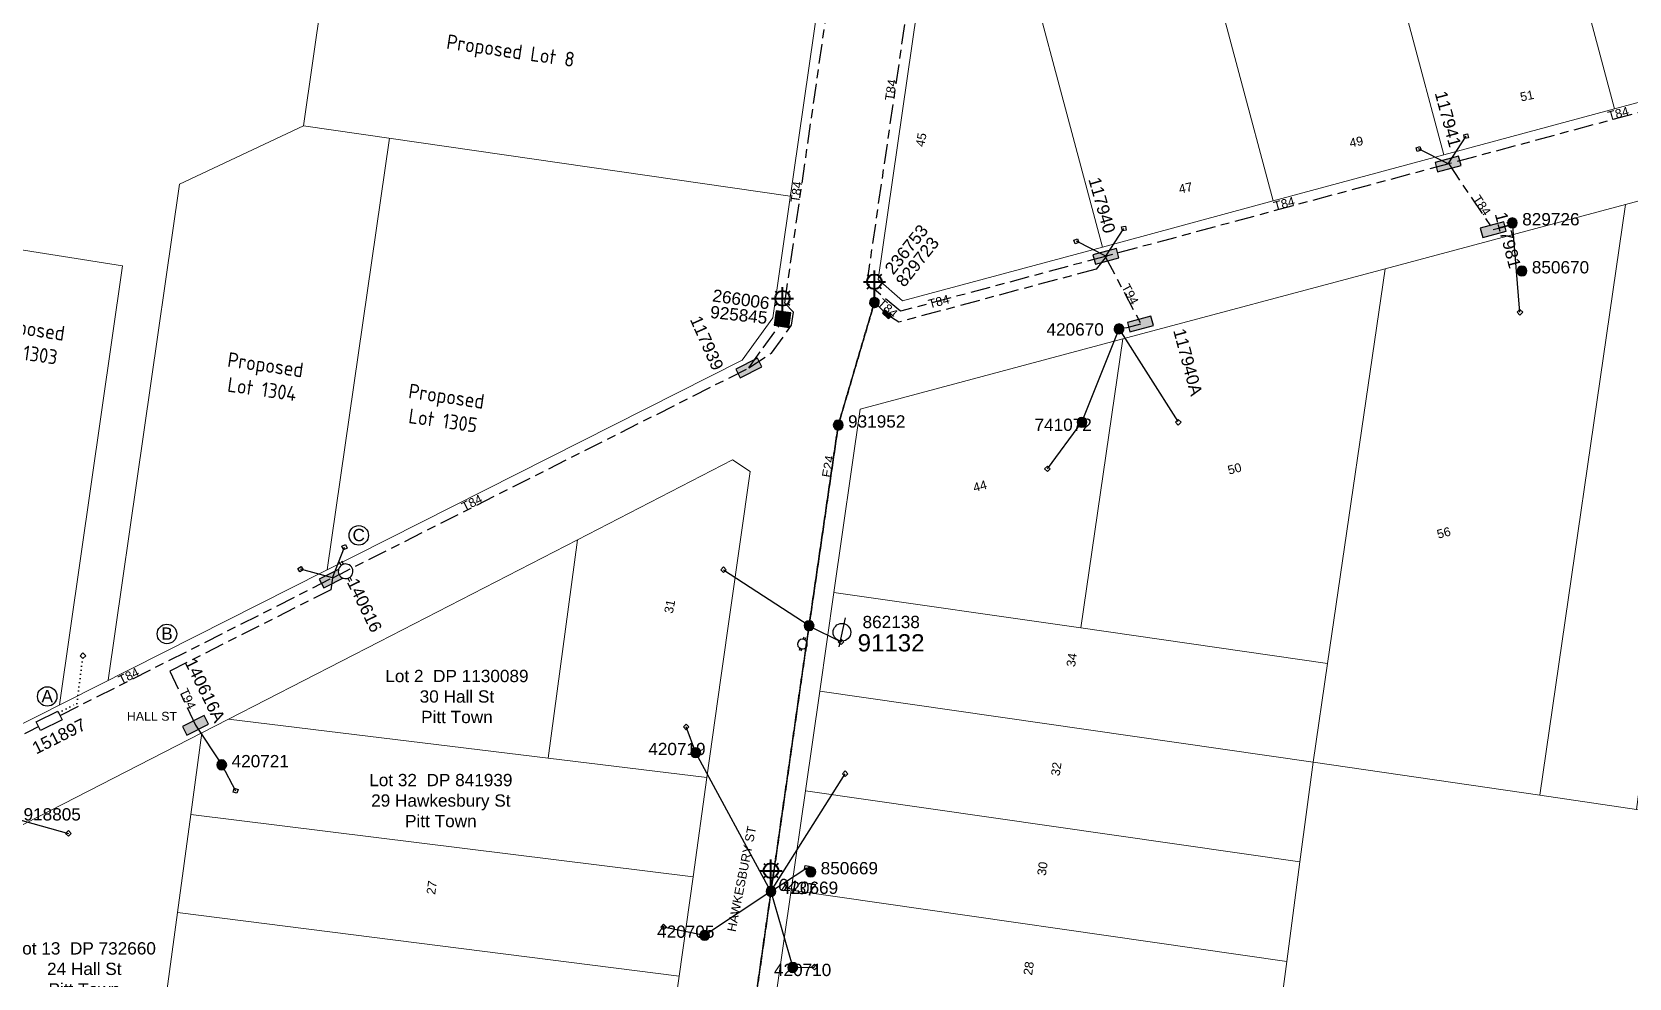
# Model space of a CAD drawing. Header units: metres. Extents: x 300152 to 302458, y 6282738 to 6284604.
# Drawn here: x 301453.7 to 301778.4, y 6283219.3 to 6283411.7 of the extents above; entities that cross this region are included whole.
import ezdxf
from ezdxf.enums import TextEntityAlignment as Align

# ---------------------------------------------------------------- set-up
doc = ezdxf.new("R2010")
doc.units = ezdxf.units.M
for name, pattern in [('Cable Exist OH', [1, 1, 0]), ('Cable Exist UG', [8.2, 4, -1.2, 1.8, -1.2]), ('DOTX2', [0.5, 0, -0.5])]:
    doc.linetypes.add(name, pattern=pattern)
doc.layers.get('0').update_dxf_attribs({"color": 6})
for name, color, linetype, lineweight in [('Cadastre Developer_SP_NEW', 2, 'Continuous', 5), ('Cadastre Land Parcels_SP_EXT', 9, 'Continuous', 5), ('Cadastre Roads_SP_EXT', 9, 'Continuous', 5)]:
    doc.layers.add(name, color=color, linetype=linetype, lineweight=lineweight)
for name, color, linetype in [('Equip_LV_EXT', 7, 'Continuous'), ('Equip_LV_NEW', 2, 'Continuous'), ('Equip_SP_HV_EXT', 7, 'Continuous'), ('Equip_SP_LV_EXT', 7, 'Continuous'), ('Equip_SP_SL_EXT', 7, 'Continuous'), ('Mains_LV_EXT', 7, 'Continuous'), ('Mains_LV_SL_EXT', 7, 'Continuous'), ('Mains_SL_EXT', 7, 'Continuous'), ('Notes', 7, 'Continuous'), ('Services_SP_EXT', 7, 'Continuous'), ('Services_SP_NEW', 2, 'Continuous'), ('SupportsOH_SP_TR_HV_LV_SL_EXT', 7, 'Continuous'), ('SupportsUG_SP_LV_EXT', 7, 'Continuous'), ('SupportsUG_SP_LV_SL_EXT', 7, 'Continuous')]:
    doc.layers.add(name, color=color, linetype=linetype)
doc.styles.add('ARIAL', font='arial.ttf', dxfattribs={"height": 2})
doc.styles.add('COLUMN_LABEL', font='arial.ttf')
doc.styles.add('HVSW_LABEL', font='arial.ttf')
doc.styles.add('iecARIAL', font='arial.ttf', dxfattribs={"height": 2})
doc.styles.add('LotNum', font='isocp.shx', dxfattribs={"height": 1.8})
doc.styles.add('POLE_LABEL', font='arial.ttf')
doc.styles.get("Standard").update_dxf_attribs({"font": 'arial.ttf'})
doc.linetypes.add('Cable o', pattern='A,5.25,-0.1,["o",Standard,S=2,R=0,X=1.2,Y=-0.7],-4', length=9.35)

# ---------------------------------------------------------------- blocks, each defined once
blk = doc.blocks.new('COLUMN_EXT')
blk.add_hatch(color=256).paths.add_polyline_path([(-1.49, 1.48), (-1.49, -1.49), (1.48, -1.49), (1.48, 1.48)])
blk.add_lwpolyline([(-1.49, -1.49), (1.48, -1.49), (1.48, 1.48), (-1.49, 1.48)], close=True)
for tag, height, style, flags, p in [('ASSET_NUM', 2.5, 'COLUMN_LABEL', 8, (2, 2)), ('STRUCTURE_PLANT_NUMBER', 0.2, 'POLE_LABEL', 9, (1.81, 0.03)), ('STREET_CODE', 0.2, 'COLUMN_LABEL', 9, (1.81, -0.2))]:
    blk.add_attdef(tag, text='', height=height, dxfattribs=dict(style=style, flags=flags)).set_placement(p, align=Align.MIDDLE_LEFT)
at = {"flags": 1}
blk.add_attdef('Z', (1.81, -2.35), '', height=0.2, dxfattribs=at)
at = {"flags": 9}
for tag, p in [('COLUMN_TYPE', (1.81, -0.4)), ('OWNED_BY', (1.81, -0.6)), ('STATE', (1.81, -0.8)), ('USAGE', (1.81, -1)), ('STREETNAME', (1.81, -1.6)), ('SUBURB', (1.81, -1.8)), ('LEGEND', (1.81, -1.2)), ('LOCATION', (1.81, -1.4)), ('NOTES', (1.81, -2))]:
    blk.add_attdef(tag, text='', height=0.2, dxfattribs=at).set_placement(p, align=Align.MIDDLE_LEFT)
blk = doc.blocks.new('PILLAR_EXT')
blk.add_hatch(color=256).paths.add_polyline_path([(-2.475, 0.99), (-2.475, -0.99), (2.475, -0.99), (2.475, 0.99)])
blk.add_lwpolyline([(-2.475, -0.99), (2.475, -0.99), (2.475, 0.99), (-2.475, 0.99)], close=True)
at = {"style": 'iecARIAL', "flags": 8}
blk.add_attdef('ASSET_NUM', (1.5, 3.5), '', height=2.5, dxfattribs=at)
for tag, p, flags in [('OWNED_BY', (0, -0.2), 9), ('STATE', (0, -0.4), 9), ('SUPPORT_TYPE', (0, -0.6), 9), ('STREETNAME', (0, -1.8), 9), ('SUBURB', (0, -2), 1), ('USAGE', (0, -0.8), 9), ('LEGEND', (0, -1), 9), ('LOCATION', (0, -1.2), 9), ('NOTES', (0, -1.4), 9), ('PARENT', (0, -1.6), 9)]:
    blk.add_attdef(tag, p, '', height=0.2, dxfattribs=dict(flags=flags))
blk = doc.blocks.new('LV_OH_LINKS_OPEN_EXT')
for p, q in [((-0.17, 4.97), (-0.17, 5.46)), ((0.17, 4.97), (0.17, 5.46)), ((-0.17, 3), (-0.17, 2.5)), ((0.17, 3), (0.17, 2.5))]:
    blk.add_line(p, q)
blk.add_lwpolyline([(0, 2.99, 1), (0, 4.98, 1)], format="xyb", close=True)
at = {"flags": 9}
for tag, p in [('ACTUAL_STATUS', (0, 0)), ('CONSTRUCTED_VOLTAGE', (0, -0.2)), ('OPERATING_VOLTAGE', (0, -0.6)), ('ORIENTATION', (0, -0.8)), ('OWNED_BY', (0, -1)), ('STATE', (0, -1.2)), ('SWITCH_TYPE', (0, -1.4)), ('NO_PHASES', (0, -0.4)), ('USAGE', (0, -1.6)), ('LEGEND', (0, -1.8)), ('NOTES', (0, -2))]:
    blk.add_attdef(tag, text='', height=0.2, dxfattribs=at).set_placement(p, align=Align.MIDDLE_LEFT)
at = {"flags": 1}
blk.add_attdef('Z', (0, 0), '', height=0.2, dxfattribs=at)
blk = doc.blocks.new('SL_LANTERN_EXT')
at = {"lineweight": 40}
for p, q in [((-2.25, 4.22), (2.25, 4.22)), ((-1.46, 5.68), (-1.06, 5.28)), ((0, 1.97), (0, 6.47)), ((1.46, 5.68), (1.06, 5.28)), ((-1.46, 2.76), (-1.06, 3.16)), ((0, 0), (0, 2.72)), ((1.46, 2.76), (1.06, 3.16))]:
    blk.add_line(p, q, dxfattribs=at)
blk.add_circle((0, 4.22), 1.5, dxfattribs=at)
at = {"style": 'iecARIAL', "flags": 8}
blk.add_attdef('ASSET_NUM', (1.5, 1.5), '', height=2.5, dxfattribs=at)
for tag, p, height, flags in [('OPERATING_VOLTAGE', (0.98, -1.65), 0.2, 9), ('ORIENTATION', (0.98, -1.85), 0.2, 9), ('OWNED_BY', (0.98, -2.05), 0.2, 9), ('STATE', (0.98, -2.25), 0.2, 9), ('CONSTRUCTED_VOLTAGE', (0.98, -0.65), 0.2, 9), ('CONTROL_TYPE', (0.98, -0.85), 0.2, 9), ('LANTERN_PURPOSE', (0.98, -1.05), 0.2, 9), ('LANTERN_TYPE', (0.98, -1.25), 0.2, 9), ('NO_PHASES', (0.98, -1.45), 0.2, 9), ('USAGE', (0.98, -2.45), 0.2, 9), ('CEXIST', (0.98, -2.65), 0.2, 9), ('CNEW', (0.98, -2.85), 0.2, 9), ('CNUMBER', (0.98, -3.05), 0.2, 9), ('CREMOVE', (0.98, -3.25), 0.2, 9), ('LNUMBER', (2.18, -3.25), 2.5, 8), ('CREPLACE', (0.98, -3.45), 0.2, 9), ('LKINGHEIGHT', (0.98, -3.65), 0.2, 9), ('LBRACKET', (0.98, -3.85), 0.2, 9), ('LBRACKETVOCAB', (0.98, -4.05), 0.2, 9), ('LCATEGORY', (0.98, -4.25), 0.2, 9), ('LCHARGE1', (0.98, -4.45), 0.2, 9), ('LCHARGE1PERCENT', (0.98, -4.65), 0.2, 9), ('LCHARGE2', (0.98, -4.85), 0.2, 9), ('LCHARGE2PERCENT', (0.98, -5.05), 0.2, 9), ('LCHARGE3', (0.98, -5.25), 0.2, 9), ('LCHARGE3PERCENT', (0.98, -5.45), 0.2, 9), ('LEXIST', (0.98, -5.65), 0.2, 9), ('LLAMP', (0.98, -5.85), 0.2, 9), ('LLAMPVOCAB', (0.98, -6.05), 0.2, 9), ('LMAST', (0.98, -6.25), 0.2, 9), ('LMASTVOCAB', (0.98, -6.45), 0.2, 9), ('LNEW', (0.98, -6.65), 0.2, 9), ('STREETNAME', (0.98, -9.25), 0.2, 9), ('SUBURB', (0.98, -9.45), 0.2, 1), ('LANTNUMBER', (0.98, -6.85), 0.2, 9), ('LOUTREACH', (0.98, -7.25), 0.2, 9), ('LOUTREACHVOCAB', (0.98, -7.45), 0.2, 9), ('LRATECODE', (0.98, -7.65), 0.2, 9), ('LREMOVE', (0.98, -7.85), 0.2, 9), ('LREPLACE', (0.98, -8.05), 0.2, 9), ('LTYPE', (0.98, -8.25), 0.2, 9), ('LTYPEVOCAB', (0.98, -8.45), 0.2, 9), ('LEGEND', (0.98, -8.65), 0.2, 9), ('LOCATION', (0.98, -8.85), 0.2, 9), ('NOTES', (0.98, -9.05), 0.2, 9)]:
    blk.add_attdef(tag, p, '', height=height, dxfattribs=dict(flags=flags))
blk = doc.blocks.new('CCP_EXT')
blk.add_wipeout([(0, 0.57), (0.57, 0), (0, -0.57), (-0.57, 0)])
blk.add_lwpolyline([(-0.57, 0), (0, 0.57), (0.57, 0), (0, -0.57), (-0.57, 0)])
at = {"flags": 1}
blk.add_attdef('Z', (0, 0), '', height=0.2, dxfattribs=at)
at = {"flags": 9}
for tag, p in [('CCP_TYPE', (0, 0)), ('CONSTRUCTED_VOLTAGE', (0, -0.2)), ('OPERATING_VOLTAGE', (0, -0.6)), ('ORIENTATION', (0, -0.8)), ('OWNED_BY', (0, -1)), ('STATE', (0, -1.8)), ('NO_PHASES', (0, -0.4)), ('USAGE', (0, -1.2)), ('LEGEND', (0, -1.4)), ('LIFE_SUPPORT', (0, -1.6)), ('NOTES', (0, -2))]:
    blk.add_attdef(tag, text='', height=0.2, dxfattribs=at).set_placement(p, align=Align.MIDDLE_LEFT)
blk = doc.blocks.new('POLE_EXT')
blk.add_hatch(color=256).paths.add_polyline_path([(-1, 0, 1), (1, 0, 1)])
blk.add_lwpolyline([(-1, 0, 1), (1, 0, 1)], format="xyb", close=True)
for tag, height, flags, p in [('pNumber', 2.5, 8, (-17.84, 2.07)), ('OWNED_BY', 0.2, 9, (1.35, -0.4)), ('SPECIAL_USE', 0.2, 9, (1.35, -0.8)), ('STATE', 0.2, 9, (1.35, -1)), ('cLV', 0.2, 9, (1.35, -1.4)), ('hDepth', 0.2, 9, (1.35, -1.6)), ('hDia', 0.2, 9, (1.35, -1.8)), ('cHV', 0.2, 9, (1.35, -2)), ('PARENT', 0.2, 9, (1.35, -0.6)), ('USAGE', 0.2, 9, (1.35, -1.2)), ('LBRACKET', 0.2, 9, (1.35, -2.2)), ('LExisting', 0.2, 9, (1.35, -2.4)), ('LANTNUMBER', 0.2, 9, (1.35, -2.6)), ('LOther', 0.2, 9, (1.35, -2.8)), ('LRemove', 0.2, 9, (1.35, -3)), ('LEGEND', 0.2, 9, (1.35, -3.2)), ('cLinedev', 0.2, 9, (1.35, -3.4)), ('pExisting', 0.2, 9, (1.35, -3.8)), ('pFooting', 0.2, 9, (1.35, -4.4)), ('pNew', 0.2, 9, (1.35, -4.6)), ('pRelocate', 0.2, 9, (1.35, -5)), ('pRemove', 0.2, 9, (1.35, -5.2)), ('pReplace', 0.2, 9, (1.35, -5.4)), ('pStay', 0.2, 9, (1.35, -5.6)), ('pType', 0.2, 9, (1.35, -5.8)), ('cspan', 0.2, 9, (1.35, -6)), ('STREETNAME', 0.2, 9, (1.35, -6.2)), ('SUBURB', 0.2, 9, (1.35, -6.4)), ('LOCATION', 0.2, 9, (1.35, -3.6)), ('PFNUMBER', 0.2, 9, (1.35, -4)), ('NEWPFNUMBER', 0.2, 9, (1.35, -4.2)), ('OPERATED_BY', 0.2, 9, (1.36, -7.01)), ('NOTES', 0.2, 9, (1.35, -6.6)), ('MAINTAINED_BY', 0.2, 9, (1.36, -6.81))]:
    blk.add_attdef(tag, text='', height=height, dxfattribs=dict(flags=flags)).set_placement(p, align=Align.MIDDLE_LEFT)
at = {"style": 'POLE_LABEL'}
for tag, height, flags, p in [('ASSET_NUM', 2.5, 8, (2, 2)), ('STRUCTURE_PLANT_NUMBER', 0.2, 9, (1.35, 0.03)), ('STREET_CODE', 0.2, 9, (1.35, -0.2))]:
    blk.add_attdef(tag, text='', height=height, dxfattribs=dict(at, flags=flags)).set_placement(p, align=Align.MIDDLE_LEFT)
at = {"flags": 1}
blk.add_attdef('Z', (1.35, -7.33), '', height=0.2, dxfattribs=at)
blk = doc.blocks.new('LV_STJ_EXT')
h = blk.add_hatch(color=256)
edge = h.paths.add_edge_path()
edge.add_ellipse((-0.59, 0.13), major_axis=(0.226, 0.226), ratio=1, start_angle=45, end_angle=135)
edge.add_line((-0.91, 0.13), (-0.91, -0.13))
edge.add_ellipse((-0.59, -0.13), major_axis=(0.226, 0.226), ratio=1, start_angle=135, end_angle=225)
edge.add_line((-0.59, -0.45), (0.59, -0.45))
edge.add_ellipse((0.59, -0.13), major_axis=(-0.226, 0.226), ratio=1, start_angle=135, end_angle=225)
edge.add_line((0.91, -0.13), (0.91, 0.13))
edge.add_ellipse((0.59, 0.13), major_axis=(-0.226, 0.226), ratio=1, start_angle=225, end_angle=315)
edge.add_line((0.59, 0.45), (-0.59, 0.45))
blk.add_lwpolyline([(-0.91, 0.13), (-0.91, -0.13, 0.414214), (-0.59, -0.45), (0.59, -0.45, 0.414214), (0.91, -0.13), (0.91, 0.13, 0.414214), (0.59, 0.45), (-0.59, 0.45, 0.414214)], format="xyb", close=True)
at = {"flags": 1}
blk.add_attdef('Z', (0, 0), '', height=0.2, dxfattribs=at)
at = {"flags": 9}
for tag, p in [('ORIENTATION', (0, 0)), ('USAGE', (0, -0.2)), ('LEGEND', (0, -0.4)), ('NOTES', (0, -0.6))]:
    blk.add_attdef(tag, text='', height=0.2, dxfattribs=at).set_placement(p, align=Align.MIDDLE_LEFT)
blk = doc.blocks.new('LV_UG_LINKS_OPEN_EXT')
for p, q in [((-0.25, 1.47), (-0.25, 2.22)), ((0.25, 1.47), (0.25, 2.22)), ((-0.25, -1.47), (-0.25, -2.22)), ((0.25, -1.47), (0.25, -2.22))]:
    blk.add_line(p, q)
at = {"flags": 9}
for tag, p in [('ACTUAL_STATUS', (0, 0)), ('CONSTRUCTED_VOLTAGE', (0, -0.2)), ('OPERATING_VOLTAGE', (0, -0.6)), ('ORIENTATION', (0, -0.8)), ('STATE', (0, -1)), ('SWITCH_TYPE', (0, -1.2)), ('NO_PHASES', (0, -0.4)), ('USAGE', (0, -1.4)), ('NOTES', (0, -1.6))]:
    blk.add_attdef(tag, text='', height=0.2, dxfattribs=at).set_placement(p, align=Align.MIDDLE_LEFT)
at = {"flags": 1}
blk.add_attdef('Z', (0, 0), '', height=0.2, dxfattribs=at)
blk.add_wipeout([(-0.25, 1.47), (-0.43, 1.43), (-0.61, 1.36), (-0.77, 1.28), (-0.93, 1.17), (-1.07, 1.05), (-1.19, 0.9), (-1.29, 0.75), (-1.38, 0.58), (-1.44, 0.4), (-1.48, 0.22), (-1.49, 0.03), (-1.49, -0.16), (-1.45, -0.34), (-1.4, -0.52), (-1.32, -0.69), (-1.23, -0.85), (-1.11, -1), (-0.98, -1.13), (-0.83, -1.24), (-0.66, -1.34), (-0.49, -1.41), (-0.31, -1.46), (-0.13, -1.49), (0.06, -1.49), (0.25, -1.47), (0.43, -1.43), (0.61, -1.36), (0.77, -1.28), (0.93, -1.17), (1.07, -1.05), (1.19, -0.9), (1.29, -0.75), (1.38, -0.58), (1.44, -0.4), (1.48, -0.22), (1.49, -0.03), (1.49, 0.16), (1.45, 0.34), (1.4, 0.52), (1.32, 0.69), (1.23, 0.85), (1.11, 1), (0.98, 1.13), (0.83, 1.24), (0.66, 1.34), (0.49, 1.41), (0.31, 1.46), (0.13, 1.49), (-0.06, 1.49)])
blk.add_lwpolyline([(0, -1.49, 1), (0, 1.49, 1)], format="xyb", close=True)
blk = doc.blocks.new('HV_ABS_CLOSED_EXT')
blk.add_line((-3, 6.87), (3, 6.87))
blk.add_circle((0, 6.87), 1.8)
at = {"style": 'HVSW_LABEL'}
for tag, height, flags, p in [('ASSET_NUM', 3.5, 8, (2, 2)), ('STREET_CODE', 0.2, 9, (0, -0.2))]:
    blk.add_attdef(tag, text='', height=height, dxfattribs=dict(at, flags=flags)).set_placement(p, align=Align.MIDDLE_LEFT)
at = {"flags": 1}
blk.add_attdef('Z', (0, 0), '', height=0.2, dxfattribs=at)
at = {"flags": 9}
for tag, p in [('ACTUAL_STATUS', (0, -0.4)), ('CONSTRUCTED_VOLTAGE', (0, -0.6)), ('OPERATING_VOLTAGE', (0, -1)), ('ORIENTATION', (0, -1.2)), ('OWNED_BY', (0, -1.4)), ('STATE', (0, -1.6)), ('SWITCH_TYPE', (0, -1.8)), ('STREETNAME', (0, -2.6)), ('SUBURB', (0, -2.8)), ('NO_PHASES', (0, -0.8)), ('USAGE', (0, -2)), ('LEGEND', (0, -2.2)), ('LOCATION', (0, -2.4)), ('NOTES', (0, -3))]:
    blk.add_attdef(tag, text='', height=0.2, dxfattribs=at).set_placement(p, align=Align.MIDDLE_LEFT)
blk = doc.blocks.new('*U160')
blk.add_wipeout([(-2.47, 3), (2.47, 3), (2.47, 1.02), (-2.47, 1.02)])
at = {"lineweight": -3}
blk.add_lwpolyline([(-2.47, 3), (2.47, 3), (2.47, 1.02), (-2.47, 1.02)], close=True, dxfattribs=at)
for tag, height, flags, p in [('ASSET_NUM', 2.5, 8, (2, 4)), ('STREET_CODE', 0.2, 9, (1.5, 2)), ('OWNED_BY', 0.2, 9, (1.5, 1.8)), ('OPERATED_BY', 0.2, 9, (1.5, 1.6)), ('STATE', 0.2, 9, (1.5, 1.2)), ('SUPPORT_TYPE', 0.2, 9, (1.5, 1)), ('SUBURB', 0.2, 9, (1.5, 0.2)), ('STREETNAME', 0.2, 9, (1.5, 0)), ('MAINTAINED_BY', 0.2, 9, (1.5, 1.4)), ('USAGE', 0.2, 9, (1.5, 0.8)), ('LEGEND', 0.2, 9, (1.5, 0.6)), ('PARENT', 0.2, 9, (1.5, 0.4)), ('Z', 0.2, 1, (1.5, -0.6)), ('LOCATION', 0.2, 9, (1.5, -0.2)), ('NOTES', 0.2, 9, (1.5, -0.4))]:
    blk.add_attdef(tag, text='', height=height, dxfattribs=dict(flags=flags)).set_placement(p, align=Align.MIDDLE_LEFT)
blk = doc.blocks.new('CCP_NEW')
at = {"flags": 1}
blk.add_attdef('Z', text='', height=0.2, dxfattribs=at).set_placement((1.5, -2.4), align=Align.MIDDLE_LEFT)
blk.add_wipeout([(0, 0.57), (0.57, 0), (0, -0.57), (-0.57, 0)])
blk.add_lwpolyline([(-0.57, 0), (0, 0.57), (0.57, 0), (0, -0.57), (-0.57, 0)])
at = {"flags": 9}
for tag, p in [('CCP_TYPE', (1.5, 0)), ('ORIENTATION', (1.5, -0.2)), ('STATE', (1.5, -1)), ('OWNED_BY', (1.5, -1.2)), ('OPERATED_BY', (1.5, -1.4)), ('OPERATING_VOLTAGE', (1.5, -1.8)), ('CONSTRUCTED_VOLTAGE', (1.5, -2)), ('USAGE', (1.5, -0.4)), ('LEGEND', (1.5, -0.6)), ('LIFE_SUPPORT', (1.5, -0.8)), ('MAINTAINED_BY', (1.5, -1.6)), ('NUMBER_OF_PHASES', (1.5, -2.2))]:
    blk.add_attdef(tag, text='', height=0.2, dxfattribs=at).set_placement(p, align=Align.MIDDLE_LEFT)

msp = doc.modelspace()

# ---------------------------------------------------------------- linework, layer by layer
at = {"layer": 'Cadastre Developer_SP_NEW', "color": 2}
for p, q in [((301514.61, 6283432.17), (301508.91, 6283392.58)), ((301483.74, 6283380.71), (301508.91, 6283392.58)), ((301508.91, 6283392.58), (301607.89, 6283378.33)), ((301483.74, 6283380.71), (301469.22, 6283279.85)), ((301472.16, 6283364.13), (301433.28, 6283370.23)), ((301472.16, 6283364.13), (301459.31, 6283274.85))]:
    msp.add_line(p, q, dxfattribs=at)
at = {"layer": 'Cadastre Land Parcels_SP_EXT', "linetype": 'Continuous'}
for points in [[(301795.35, 6283401.41), (301801.57, 6283403.09), (301810.19, 6283405.42), (301795.49, 6283459.79), (301790.66, 6283458.48), (301761.9, 6283450.66), (301760.93, 6283450.39), (301775.49, 6283396.05), (301795.35, 6283401.41)], [(301775.49, 6283396.05), (301760.93, 6283450.39), (301733.63, 6283443.01), (301726.23, 6283441.01), (301740.78, 6283386.69), (301775.49, 6283396.05)], [(301740.78, 6283386.69), (301726.23, 6283441.01), (301704.9, 6283435.23), (301691.53, 6283431.62), (301706.08, 6283377.33), (301740.78, 6283386.69)], [(301706.08, 6283377.33), (301691.53, 6283431.62), (301656.84, 6283422.23), (301671.37, 6283367.96), (301706.08, 6283377.33)], [(301671.37, 6283367.96), (301656.84, 6283422.23), (301633.6, 6283415.84), (301625.76, 6283361.36), (301630.69, 6283356.99), (301671.37, 6283367.96)], [(301779.9, 6283253.58), (301796.87, 6283381.75), (301777.71, 6283376.61), (301760.27, 6283256.46), (301779.9, 6283253.58)], [(301760.27, 6283256.46), (301777.71, 6283376.61), (301728.84, 6283363.55), (301717.13, 6283283.28), (301714.21, 6283263.21), (301760.27, 6283256.46)], [(301717.13, 6283283.28), (301728.84, 6283363.55), (301675.49, 6283349.26), (301666.95, 6283290.51), (301717.13, 6283283.28)], [(301666.95, 6283290.51), (301675.49, 6283349.26), (301622.12, 6283334.95), (301616.76, 6283297.73), (301666.95, 6283290.51)], [(301593.8, 6283280.32), (301599.75, 6283322.28), (301596.17, 6283324.66), (301564.6, 6283308.43), (301558.69, 6283264.04), (301590.94, 6283260.11), (301593.8, 6283280.32)], [(301564.6, 6283308.43), (301524.3, 6283287.7), (301493.66, 6283271.95), (301558.69, 6283264.04), (301564.6, 6283308.43)], [(301666.95, 6283290.51), (301616.76, 6283297.73), (301613.87, 6283277.65), (301714.21, 6283263.21), (301717.13, 6283283.28), (301666.95, 6283290.51)], [(301714.21, 6283263.21), (301613.87, 6283277.65), (301610.96, 6283257.4), (301711.52, 6283242.92), (301714.21, 6283263.21)], [(301590.94, 6283260.11), (301558.69, 6283264.04), (301493.66, 6283271.95), (301488.28, 6283269.18), (301486.01, 6283252.54), (301588.15, 6283239.9), (301590.94, 6283260.11)], [(301469.68, 6283132.87), (301472.41, 6283152.82), (301477.85, 6283192.71), (301480.57, 6283212.66), (301483.29, 6283232.6), (301486.01, 6283252.54), (301488.28, 6283269.18), (301449.82, 6283249.44), (301445.01, 6283246.98), (301426.79, 6283118.7), (301431.22, 6283118.07), (301467, 6283112.99), (301469.68, 6283132.87)], [(301760.27, 6283256.46), (301714.21, 6283263.21), (301711.52, 6283242.92), (301708.83, 6283222.65), (301706.15, 6283202.37), (301703.47, 6283182.09), (301700.79, 6283161.81), (301698.11, 6283141.54), (301834.88, 6283121.91), (301845.23, 6283244.01), (301779.9, 6283253.58), (301760.27, 6283256.46)], [(301711.52, 6283242.92), (301610.96, 6283257.4), (301608.04, 6283237.14), (301708.83, 6283222.65), (301711.52, 6283242.92)], [(301588.15, 6283239.9), (301486.01, 6283252.54), (301483.29, 6283232.6), (301585.29, 6283219.69), (301588.15, 6283239.9)], [(301708.83, 6283222.65), (301608.04, 6283237.14), (301605.13, 6283216.89), (301706.15, 6283202.37), (301708.83, 6283222.65)], [(301585.29, 6283219.69), (301483.29, 6283232.6), (301480.57, 6283212.66), (301582.43, 6283199.48), (301585.29, 6283219.69)]]:
    msp.add_lwpolyline(points, close=True, dxfattribs=at)
at = {"layer": 'Mains_LV_EXT', "linetype": 'Cable Exist UG'}
for points in [[(301599.46, 6283343.37), (301604.09, 6283346.39), (301604.09, 6283346.39), (301608.15, 6283352.05), (301608.54, 6283354.73), (301606.78, 6283356.57), (301606.78, 6283356.57), (301615.3, 6283415.74), (301617.41, 6283416.34), (301617.41, 6283416.34), (301623.08, 6283455.78), (301621.3, 6283457.33)], [(301741.75, 6283384.88), (301750.74, 6283371.48)], [(301672.21, 6283366.12), (301670.09, 6283363.47), (301670.09, 6283363.47), (301629.97, 6283352.7), (301627.51, 6283354.26)], [(301671.9, 6283366.03), (301679.19, 6283352.32)], [(301625, 6283356.68), (301625.85, 6283355.93), (301625.85, 6283355.93), (301627.51, 6283354.26)]]:
    msp.add_lwpolyline(points, dxfattribs=at)
at = {"layer": 'Mains_LV_EXT', "linetype": 'Cable Exist OH'}
for points in [[(301611.72, 6283290.97), (301617.64, 6283331.74), (301625, 6283356.68)], [(301596.56, 6283185.04), (301603.97, 6283236.91)]]:
    msp.add_lwpolyline(points, dxfattribs=at)
at = {"layer": 'Mains_LV_SL_EXT', "linetype": 'Cable Exist UG'}
msp.add_lwpolyline([(301599.46, 6283343.37), (301602.4, 6283347.47), (301602.4, 6283347.47), (301606.24, 6283352.81), (301606.31, 6283353.3)], dxfattribs=at)
at = {"layer": 'Mains_SL_EXT', "linetype": 'Cable Exist OH'}
msp.add_lwpolyline([(301603.97, 6283236.91), (301596.56, 6283185.04), (301590.14, 6283141.38)], dxfattribs=at)
at = {"layer": 'Notes', "color": 3}
for centre in [(301481.17, 6283289.27), (301456.83, 6283276.57)]:
    msp.add_circle(centre, 1.98, dxfattribs=at)
at = {"layer": 'Services_SP_EXT'}
for points in [[(301750.8, 6283371.49), (301753.31, 6283372.16), (301754.72, 6283372.95)], [(301679.07, 6283352.29), (301676.29, 6283351.55), (301674.68, 6283351.3)], [(301486.98, 6283270.69), (301492.31, 6283262.66)]]:
    msp.add_lwpolyline(points, dxfattribs=at)

# ---------------------------------------------------------------- block references
at = {"layer": 'Equip_LV_EXT', "rotation": 136.6649953299021}
msp.add_blockref('LV_STJ_EXT', (301627.51, 6283354.26), dxfattribs=at)
at = {"layer": 'Equip_SP_LV_EXT', "rotation": 160.0513843032656}
msp.add_blockref('LV_OH_LINKS_OPEN_EXT', (301611.72, 6283290.97), dxfattribs=at)
at = {"layer": 'Equip_SP_SL_EXT'}
ref = msp.add_blockref('SL_LANTERN_EXT', (301625, 6283356.68), dxfattribs=at)
ref.add_attrib('ASSET_NUM', '236753', dxfattribs={"layer": '0', "height": 2.5, "rotation": 51.3874, "style": 'iecARIAL'}).set_placement((301627.85, 6283362.93), align=Align.MIDDLE_LEFT)
ref = msp.add_blockref('SL_LANTERN_EXT', (301606.31, 6283353.3), dxfattribs=at)
ref.add_attrib('ASSET_NUM', '266006', dxfattribs={"layer": '0', "height": 2.5, "rotation": 351.8087, "style": 'iecARIAL'}).set_placement((301603.65, 6283356.5), align=Align.MIDDLE_RIGHT)
ref = msp.add_blockref('SL_LANTERN_EXT', (301603.97, 6283236.91), dxfattribs=at)
ref.add_attrib('ASSET_NUM', '6437', dxfattribs={"layer": '0', "height": 2.5, "rotation": 350.603, "style": 'iecARIAL'}).set_placement((301605.47, 6283238.41), align=Align.MIDDLE_LEFT)
at = {"layer": 'SupportsOH_SP_TR_HV_LV_SL_EXT'}
ref = msp.add_blockref('POLE_EXT', (301754.7, 6283372.86), dxfattribs=at)
ref.add_attrib('ASSET_NUM', '829726', dxfattribs={"layer": '0', "height": 2.5, "style": 'POLE_LABEL'}).set_placement((301756.7, 6283373.61), align=Align.MIDDLE_LEFT)
ref = msp.add_blockref('POLE_EXT', (301625, 6283356.68), dxfattribs=dict(at, rotation=51.60346628835444))
ref.add_attrib('ASSET_NUM', '829723', dxfattribs={"layer": '0', "height": 2.5, "rotation": 51.6035, "style": 'POLE_LABEL'}).set_placement((301631.67, 6283359.15), align=Align.BOTTOM_LEFT)
ref = msp.add_blockref('POLE_EXT', (301756.65, 6283363.09), dxfattribs=at)
ref.add_attrib('ASSET_NUM', '850670', dxfattribs={"layer": '0', "height": 2.5, "style": 'POLE_LABEL'}).set_placement((301758.65, 6283363.84), align=Align.MIDDLE_LEFT)
ref = msp.add_blockref('POLE_EXT', (301674.73, 6283351.31), dxfattribs=dict(at, rotation=0.04501788817599103))
ref.add_attrib('ASSET_NUM', '420670', dxfattribs={"layer": '0', "height": 2.5, "rotation": 0.0603, "style": 'POLE_LABEL'}).set_placement((301671.63, 6283351.21), align=Align.MIDDLE_RIGHT)
ref = msp.add_blockref('POLE_EXT', (301617.64, 6283331.74), dxfattribs=at)
ref.add_attrib('ASSET_NUM', '931952', dxfattribs={"layer": '0', "height": 2.5, "style": 'POLE_LABEL'}).set_placement((301619.64, 6283332.49), align=Align.MIDDLE_LEFT)
ref = msp.add_blockref('POLE_EXT', (301667.2, 6283332.31), dxfattribs=at)
ref.add_attrib('ASSET_NUM', '741072', dxfattribs={"layer": '0', "height": 2.5, "style": 'POLE_LABEL'}).set_placement((301669.2, 6283333.06), align=Align.TOP_RIGHT)
ref = msp.add_blockref('POLE_EXT', (301611.72, 6283290.97), dxfattribs=at)
ref.add_attrib('ASSET_NUM', '862138', dxfattribs={"layer": '0', "height": 2.5, "rotation": 0.0642, "style": 'POLE_LABEL'}).set_placement((301622.59, 6283291.7), align=Align.MIDDLE_LEFT)
ref = msp.add_blockref('POLE_EXT', (301588.68, 6283265.13), dxfattribs=at)
ref.add_attrib('ASSET_NUM', '420719', dxfattribs={"layer": '0', "height": 2.5, "style": 'POLE_LABEL'}).set_placement((301590.68, 6283265.88), align=Align.MIDDLE_RIGHT)
ref = msp.add_blockref('POLE_EXT', (301492.31, 6283262.66), dxfattribs=at)
ref.add_attrib('ASSET_NUM', '420721', dxfattribs={"layer": '0', "height": 2.5, "style": 'POLE_LABEL'}).set_placement((301494.31, 6283263.41), align=Align.MIDDLE_LEFT)
ref = msp.add_blockref('POLE_EXT', (301603.97, 6283236.91), dxfattribs=at)
ref.add_attrib('ASSET_NUM', '420669', dxfattribs={"layer": '0', "height": 2.5, "style": 'POLE_LABEL'}).set_placement((301605.97, 6283237.66), align=Align.MIDDLE_LEFT)
at = {"layer": 'SupportsUG_SP_LV_EXT'}
ref = msp.add_blockref('PILLAR_EXT', (301741.63, 6283384.85), dxfattribs=dict(at, rotation=15.10006819854981))
ref.add_attrib('ASSET_NUM', '117941', dxfattribs={"layer": '0', "height": 2.5, "rotation": 285.1001, "style": 'iecARIAL'}).set_placement((301743.13, 6283388.35), align=Align.MIDDLE_RIGHT)
ref = msp.add_blockref('PILLAR_EXT', (301672.06, 6283366.08), dxfattribs=dict(at, rotation=15.10006819854981))
ref.add_attrib('ASSET_NUM', '117940', dxfattribs={"layer": '0', "height": 2.5, "rotation": 285.9509, "style": 'iecARIAL'}).set_placement((301672.88, 6283370.87), align=Align.MIDDLE_RIGHT)
ref = msp.add_blockref('PILLAR_EXT', (301750.8, 6283371.49), dxfattribs=dict(at, rotation=14.95981855519117))
ref.add_attrib('ASSET_NUM', '117981', dxfattribs={"layer": '0', "height": 2.5, "rotation": 284.9598, "style": 'iecARIAL'}).set_placement((301752.3, 6283374.99), align=Align.MIDDLE_LEFT)
ref = msp.add_blockref('PILLAR_EXT', (301599.46, 6283343.37), dxfattribs=dict(at, rotation=26.66905217211126))
ref.add_attrib('ASSET_NUM', '117939', dxfattribs={"layer": '0', "height": 2.5, "rotation": 293.9418, "style": 'iecARIAL'}).set_placement((301593.3, 6283343.12), align=Align.MIDDLE_RIGHT)
ref = msp.add_blockref('PILLAR_EXT', (301679.07, 6283352.29), dxfattribs=dict(at, rotation=15.00081021141481))
ref.add_attrib('ASSET_NUM', '117940A', dxfattribs={"layer": '0', "height": 2.5, "rotation": 285.0008, "style": 'iecARIAL'}).set_placement((301686.93, 6283351.3), align=Align.MIDDLE_LEFT)
ref = msp.add_blockref('PILLAR_EXT', (301514.8, 6283300.66), dxfattribs=dict(at, rotation=26.6913627623803))
ref.add_attrib('ASSET_NUM', '140616', dxfattribs={"layer": '0', "height": 2.5, "rotation": 295.7837, "style": 'iecARIAL'}).set_placement((301518.82, 6283300.36), align=Align.MIDDLE_LEFT)
ref = msp.add_blockref('PILLAR_EXT', (301486.98, 6283270.69), dxfattribs=dict(at, rotation=207.1620502756974))
ref.add_attrib('ASSET_NUM', '140616A', dxfattribs={"layer": '0', "height": 2.5, "rotation": 296.2449, "style": 'iecARIAL'}).set_placement((301492, 6283271.55), align=Align.MIDDLE_RIGHT)
at = {"layer": 'SupportsUG_SP_LV_SL_EXT'}
ref = msp.add_blockref('COLUMN_EXT', (301606.31, 6283353.3), dxfattribs=dict(at, rotation=81.80868062731116))
ref.add_attrib('ASSET_NUM', '925845', dxfattribs={"layer": '0', "height": 2.5, "rotation": 353.8395, "style": 'COLUMN_LABEL'}).set_placement((301603.36, 6283354.78), align=Align.TOP_RIGHT)

# ---------------------------------------------------------------- texts
at = {"layer": 'Cadastre Developer_SP_NEW', "color": 2, "char_height": 3, "attachment_point": 5, "rotation": 351.8088, "style": 'LotNum'}
for s, insert, width in [('Proposed Lot 8', (301550.98, 6283407.44), 30), ('Proposed\\PLot 1303', (301452.35, 6283348.98), 37.059), ('Proposed\\PLot 1304', (301500.86, 6283341.53), 37.059), ('Proposed\\PLot 1305', (301537.65, 6283335.14), 37.059)]:
    msp.add_mtext(s, dxfattribs=dict(at, insert=insert, width=width))
at = {"layer": 'Cadastre Land Parcels_SP_EXT'}
for s, rotation, p in [('51', 11.721, (301756.48, 6283397.55)), ('45', 78.8441, (301635.09, 6283388.23)), ('49', 11.7186, (301721.77, 6283388.19)), ('47', 11.7196, (301687.07, 6283378.82)), ('50', 15.016, (301697.1, 6283321.65)), ('44', 15.0158, (301645.33, 6283318.11)), ('56', 15.0159, (301739.63, 6283308.62)), ('31', 78.9995, (301583.99, 6283293.31)), ('34', 81.6833, (301665.78, 6283282.47)), ('32', 81.6838, (301662.64, 6283260.3)), ('30', 81.6844, (301659.84, 6283240.03)), ('27', 81.6837, (301535.68, 6283236.18)), ('28', 81.6838, (301657.04, 6283219.76))]:
    msp.add_text(s, height=1.8, rotation=rotation, dxfattribs=at).set_placement(p)
at = {"layer": 'Cadastre Land Parcels_SP_EXT', "char_height": 2.5, "attachment_point": 5}
for s, insert in [('Lot 2  DP 1130089\\P30 Hall St\\PPitt Town', (301540.12, 6283276.54)), ('Lot 32  DP 841939\\P29 Hawkesbury St\\PPitt Town', (301536.85, 6283255.38)), ('Lot 13  DP 732660\\P24 Hall St\\PPitt Town', (301464.36, 6283221.15))]:
    msp.add_mtext_dynamic_manual_height_columns(s, width=50, gutter_width=12.5, heights=[0], dxfattribs=dict(at, insert=insert))
at = {"layer": 'Cadastre Roads_SP_EXT'}
msp.add_text('HALL ST', height=1.8, dxfattribs=at).set_placement((301473.02, 6283271.63))
msp.add_text('HAWKESBURY ST', height=1.8, rotation=78.8567, dxfattribs=at).set_placement((301596.77, 6283228.59))
at = {"layer": 'Mains_LV_EXT'}
for s, rotation, p in [('T84', 81.6828, (301628.9, 6283397.61)), ('T84', 15.0994, (301774.36, 6283393.68)), ('T84', 81.8087, (301609.7, 6283376.87)), ('T84', 15.1001, (301706.43, 6283375.35)), ('T84', 303.8407, (301746.54, 6283377.74)), ('T84', 15.0262, (301636.23, 6283355.43)), ('T94', 298.0001, (301675.18, 6283359.87)), ('T84', 318.4415, (301625.47, 6283356.27)), ('E24', 80.455, (301616.08, 6283320.99)), ('T84', 26.7915, (301541.64, 6283314.18)), ('T84', 26.7917, (301471.86, 6283278.95)), ('T94', 294.8676, (301483.68, 6283277.69))]:
    msp.add_text(s, height=1.8, rotation=rotation, dxfattribs=at).set_placement(p)
at = {"layer": 'Notes', "style": 'ARIAL'}
for s, p in [('B', (301481.17, 6283289.34)), ('A', (301456.83, 6283276.64))]:
    msp.add_text(s, height=2.5, dxfattribs=at).set_placement(p, align=Align.MIDDLE_CENTER)

# ---------------------------------------------------------------- next in the draw order: block references
at = {"layer": 'Services_SP_EXT'}
for p, rotation in [((301745.28, 6283390.49), 237.1000683804405), ((301735.63, 6283387.89), 333.1000682568047), ((301675.72, 6283371.72), 237.1000683804405), ((301666.06, 6283369.12), 333.1000682568047), ((301517.25, 6283306.93), 248.8992707491755), ((301508.32, 6283302.44), 344.6913630014761), ((301495.13, 6283257.38), 118.1211165213121), ((301611.23, 6283241.74), 213.5939305509811)]:
    msp.add_blockref('CCP_EXT', p, dxfattribs=dict(at, rotation=rotation))
for p in [(301756.23, 6283354.7), (301686.78, 6283332.31), (301660.17, 6283322.85), (301594.31, 6283302.32), (301618.21, 6283287.67), (301586.72, 6283270.37), (301619.05, 6283260.84), (301461.13, 6283248.72), (301582.15, 6283229.67), (301612.8, 6283221.53)]:
    msp.add_blockref('CCP_EXT', p, dxfattribs=at)

# ---------------------------------------------------------------- next in the draw order: linework, layer by layer
at = {"layer": 'Mains_LV_EXT', "linetype": 'Cable Exist UG'}
for points in [[(301672.21, 6283366.12), (301630.29, 6283354.88), (301623.49, 6283360.55), (301636.17, 6283447.31)], [(301810.67, 6283403.47), (301741.65, 6283384.85)], [(301741.75, 6283384.88), (301672.1, 6283366.08)]]:
    msp.add_lwpolyline(points, dxfattribs=at)
at = {"layer": 'Mains_LV_EXT', "linetype": 'Cable Exist OH'}
msp.add_lwpolyline([(301603.97, 6283236.91), (301611.72, 6283290.97)], dxfattribs=at)
at = {"layer": 'Mains_SL_EXT', "linetype": 'Cable Exist OH'}
msp.add_lwpolyline([(301625, 6283356.68), (301617.64, 6283331.74), (301611.72, 6283290.97), (301603.97, 6283236.91)], dxfattribs=at)
at = {"layer": 'Notes', "color": 3}
msp.add_circle((301520.16, 6283309.32), 1.98, dxfattribs=at)
at = {"layer": 'Services_SP_EXT'}
for points in [[(301741.63, 6283384.85), (301745.28, 6283390.49)], [(301741.63, 6283384.85), (301735.63, 6283387.89)], [(301672.06, 6283366.08), (301675.72, 6283371.72)], [(301756.23, 6283354.7), (301754.72, 6283373.04)], [(301672.06, 6283366.08), (301666.06, 6283369.12)], [(301660.17, 6283322.85), (301667.2, 6283332.31), (301674.73, 6283351.31)], [(301674.65, 6283351.43), (301686.71, 6283332.45)], [(301594.31, 6283302.32), (301611.72, 6283290.97)], [(301611.66, 6283290.9), (301618.21, 6283287.67)], [(301603.97, 6283236.91), (301588.68, 6283265.13), (301586.72, 6283270.37)], [(301492.31, 6283262.66), (301495.13, 6283257.38)], [(301603.97, 6283236.91), (301619.05, 6283260.84)], [(301450.01, 6283251.84), (301461.13, 6283248.72)], [(301603.97, 6283236.91), (301611.23, 6283241.74)], [(301603.97, 6283236.91), (301590.47, 6283227.98), (301582.15, 6283229.67)], [(301603.97, 6283236.91), (301608.4, 6283221.45), (301612.8, 6283221.53)]]:
    msp.add_lwpolyline(points, dxfattribs=at)

# ---------------------------------------------------------------- next in the draw order: block references
at = {"layer": 'Equip_LV_EXT', "rotation": 26.69136274739973}
msp.add_blockref('LV_UG_LINKS_OPEN_EXT', (301517.49, 6283302.01), dxfattribs=at)
at = {"layer": 'Equip_SP_HV_EXT'}
ref = msp.add_blockref('HV_ABS_CLOSED_EXT', (301611.68, 6283291.06), dxfattribs=dict(at, rotation=257.7820418658951))
ref.add_attrib('ASSET_NUM', '91132', dxfattribs={"layer": '0', "height": 3.5, "style": 'HVSW_LABEL'}).set_placement((301621.59, 6283287.47), align=Align.MIDDLE_LEFT)
at = {"layer": 'SupportsOH_SP_TR_HV_LV_SL_EXT'}
ref = msp.add_blockref('POLE_EXT', (301450.01, 6283251.84), dxfattribs=at)
ref.add_attrib('ASSET_NUM', '918805', dxfattribs={"layer": '0', "height": 2.5, "style": 'POLE_LABEL'}).set_placement((301452.01, 6283252.59), align=Align.MIDDLE_LEFT)
ref = msp.add_blockref('POLE_EXT', (301612.07, 6283240.89), dxfattribs=at)
ref.add_attrib('ASSET_NUM', '850669', dxfattribs={"layer": '0', "height": 2.5, "style": 'POLE_LABEL'}).set_placement((301614.07, 6283241.64), align=Align.MIDDLE_LEFT)
ref = msp.add_blockref('POLE_EXT', (301590.47, 6283227.98), dxfattribs=at)
ref.add_attrib('ASSET_NUM', '420705', dxfattribs={"layer": '0', "height": 2.5, "style": 'POLE_LABEL'}).set_placement((301592.47, 6283228.73), align=Align.MIDDLE_RIGHT)
ref = msp.add_blockref('POLE_EXT', (301608.4, 6283221.45), dxfattribs=at)
ref.add_attrib('ASSET_NUM', '420710', dxfattribs={"layer": '0', "height": 2.5, "style": 'POLE_LABEL'}).set_placement((301610.4, 6283222.2), align=Align.TOP_CENTER)

# ---------------------------------------------------------------- next in the draw order: texts
at = {"layer": 'Notes', "style": 'ARIAL'}
msp.add_text('C', height=2.5, dxfattribs=at).set_placement((301520.16, 6283309.39), align=Align.MIDDLE_CENTER)

# ---------------------------------------------------------------- next in the draw order: linework, layer by layer
at = {"layer": 'Cadastre Developer_SP_NEW', "color": 2}
msp.add_line((301526.39, 6283390.06), (301513.76, 6283302.34), dxfattribs=at)
at = {"layer": 'Cadastre Land Parcels_SP_EXT', "linetype": 'Continuous'}
msp.add_lwpolyline([(301500.65, 6283799.36), (301414.77, 6283252.36), (301598.12, 6283344.94), (301598.12, 6283344.94), (301604.33, 6283353.58), (301623.22, 6283484.78), (301626.75, 6283509.33), (301682.39, 6283895.81)], dxfattribs=at)
at = {"layer": 'Mains_LV_EXT', "linetype": 'Cable Exist UG'}
for points in [[(301514.86, 6283300.69), (301599.46, 6283343.37)], [(301415.67, 6283250.57), (301514.8, 6283300.66)], [(301514.8, 6283300.66), (301514.51, 6283298.27), (301514.51, 6283298.27), (301481.73, 6283281.7), (301486.98, 6283270.69)]]:
    msp.add_lwpolyline(points, dxfattribs=at)
at = {"layer": 'Services_SP_EXT'}
for points in [[(301514.8, 6283300.66), (301517.25, 6283306.93)], [(301514.8, 6283300.66), (301508.32, 6283302.44)]]:
    msp.add_lwpolyline(points, dxfattribs=at)

# ---------------------------------------------------------------- next in the draw order: block references
at = {"layer": 'Equip_LV_NEW'}
ref = msp.add_blockref('*U160', (301458.12, 6283269.81), dxfattribs=dict(at, rotation=26.83439689807937))
ref.add_attrib('ASSET_NUM', '151897', dxfattribs={"layer": '0', "height": 2.5, "rotation": 26.8344}).set_placement((301454.02, 6283265.85), align=Align.MIDDLE_LEFT)

# ---------------------------------------------------------------- next in the draw order: linework, layer by layer
at = {"layer": 'Services_SP_NEW', "color": 7, "linetype": 'DOTX2', "ltscale": 1.5}
for p, q in [((301462.85, 6283275.16), (301464.08, 6283284.84)), ((301459.13, 6283273.29), (301462.85, 6283275.16))]:
    msp.add_line(p, q, dxfattribs=at)

# ---------------------------------------------------------------- next in the draw order: block references
at = {"layer": 'Services_SP_NEW', "linetype": 'Cable o'}
msp.add_blockref('CCP_NEW', (301464.08, 6283284.84), dxfattribs=at)

doc.saveas('drawing.dxf')
